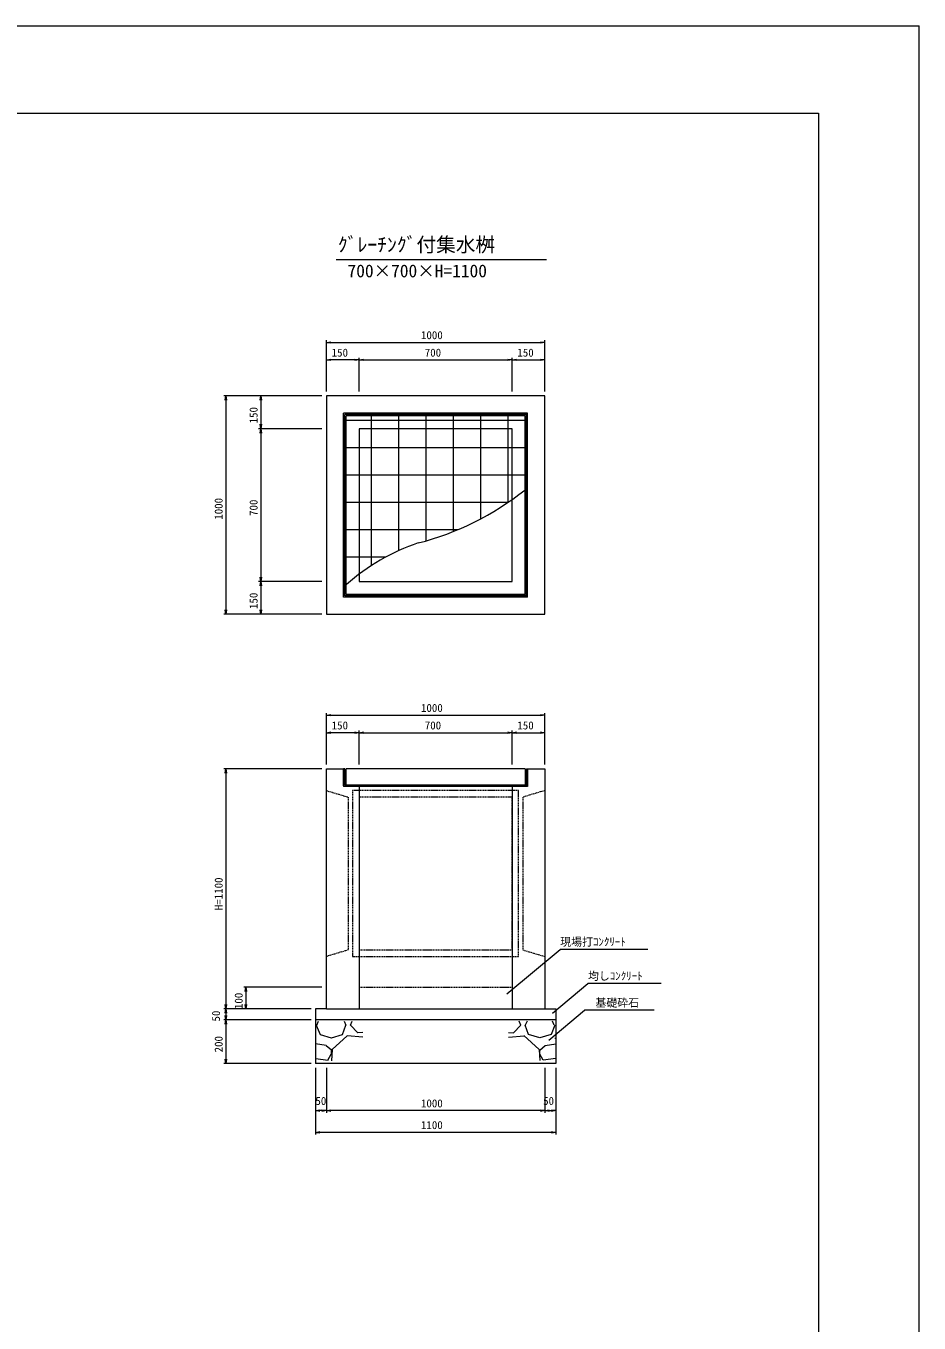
# Model space of a CAD drawing. Units: millimetres on the paper. Extents: x 0 to 841, y 0 to 594.
# Drawn here: x 636.6 to 841, y 297 to 594 of the extents above; entities that cross this region are included whole.
import ezdxf
from ezdxf.enums import TextEntityAlignment as Align

# ---------------------------------------------------------------- set-up
doc = ezdxf.new("R2010")
doc.units = ezdxf.units.MM
doc.linetypes.add('USER1', pattern=[0.375, 0.25, -0.125])
for name, color, linetype, lineweight in [('D-STR-DIM（寸法）', 7, 'Continuous', 18), ('D-STR-HTXT（旗揚げ）', 7, 'Continuous', 18), ('D-STR-STR1（構造物）', 4, 'Continuous', 18), ('D-STR-STRn（構造物）', 7, 'Continuous', 18), ('D-STR（構造物外形線）', 1, 'Continuous', 18), ('D-TTL(外枠）', 2, 'Continuous', 18), ('DEFPOINTS_2', 8, 'Continuous', 18)]:
    doc.layers.add(name, color=color, linetype=linetype, lineweight=lineweight)
doc.layers.add('D-STR-TXT（文字）', color=7, linetype='Continuous')
doc.layers.add('D-TTL-TXT（文字）', color=7, linetype='Continuous')
doc.styles.add('ＭＳ ゴシック', font='')
doc.styles.get('ＭＳ ゴシック').set_extended_font_data('MS Gothic')

msp = doc.modelspace()

# ---------------------------------------------------------------- linework, layer by layer
at = {"layer": 'D-STR-DIM（寸法）'}
for p, q in [((705.34, 510.282), (705.34, 522.032)), ((705.34, 521.532), (706.34, 521.698)), ((706.34, 521.365), (705.34, 521.532)), ((705.34, 521.532), (706.34, 521.532)), ((706.34, 521.532), (754.34, 521.532)), ((754.34, 521.698), (755.34, 521.532)), ((755.34, 521.532), (754.34, 521.365)), ((755.34, 521.532), (754.34, 521.532)), ((755.34, 510.282), (755.34, 522.032)), ((705.34, 510.282), (705.34, 518.032)), ((705.34, 517.532), (706.34, 517.698)), ((706.34, 517.365), (705.34, 517.532)), ((705.34, 517.532), (706.34, 517.532)), ((711.84, 517.532), (706.34, 517.532)), ((711.84, 517.698), (712.84, 517.532)), ((712.84, 517.532), (711.84, 517.365)), ((712.84, 517.532), (711.84, 517.532)), ((712.84, 510.282), (712.84, 518.032)), ((712.84, 510.282), (712.84, 518.032)), ((712.84, 517.532), (713.84, 517.698)), ((713.84, 517.365), (712.84, 517.532)), ((712.84, 517.532), (713.84, 517.532)), ((713.84, 517.532), (746.84, 517.532)), ((746.84, 517.698), (747.84, 517.532)), ((747.84, 517.532), (746.84, 517.365)), ((747.84, 517.532), (746.84, 517.532)), ((747.84, 510.282), (747.84, 518.032)), ((747.84, 510.282), (747.84, 518.032)), ((747.84, 517.532), (748.84, 517.698)), ((748.84, 517.365), (747.84, 517.532)), ((747.84, 517.532), (748.84, 517.532)), ((748.84, 517.532), (754.34, 517.532)), ((754.34, 517.698), (755.34, 517.532)), ((755.34, 517.532), (754.34, 517.365)), ((755.34, 517.532), (754.34, 517.532)), ((755.34, 510.282), (755.34, 518.032)), ((704.34, 509.282), (681.84, 509.282)), ((682.173, 508.282), (682.34, 509.282)), ((682.34, 509.282), (682.506, 508.282)), ((682.34, 509.282), (682.34, 508.282)), ((682.34, 508.282), (682.34, 460.282)), ((704.34, 509.282), (689.84, 509.282)), ((690.173, 508.282), (690.34, 509.282)), ((690.34, 509.282), (690.506, 508.282)), ((690.34, 509.282), (690.34, 508.282)), ((690.34, 508.282), (690.34, 502.782)), ((690.34, 501.782), (690.173, 502.782)), ((690.506, 502.782), (690.34, 501.782)), ((690.34, 501.782), (690.34, 502.782)), ((704.34, 501.782), (689.84, 501.782)), ((704.34, 501.782), (689.84, 501.782)), ((690.173, 500.782), (690.34, 501.782)), ((690.34, 501.782), (690.506, 500.782)), ((690.34, 501.782), (690.34, 500.782)), ((690.34, 500.782), (690.34, 467.782)), ((704.34, 466.782), (689.84, 466.782)), ((704.34, 466.782), (689.84, 466.782)), ((690.34, 466.782), (690.173, 467.782)), ((690.173, 465.782), (690.34, 466.782)), ((690.506, 467.782), (690.34, 466.782)), ((690.34, 466.782), (690.34, 467.782)), ((690.34, 466.782), (690.506, 465.782)), ((690.34, 466.782), (690.34, 465.782)), ((690.34, 465.782), (690.34, 460.282)), ((704.34, 459.282), (681.84, 459.282)), ((682.34, 459.282), (682.173, 460.282)), ((682.506, 460.282), (682.34, 459.282)), ((682.34, 459.282), (682.34, 460.282)), ((704.34, 459.282), (689.84, 459.282)), ((690.34, 459.282), (690.173, 460.282)), ((690.506, 460.282), (690.34, 459.282)), ((690.34, 459.282), (690.34, 460.282)), ((705.34, 424.928), (705.34, 436.678)), ((755.34, 424.928), (755.34, 436.678)), ((705.34, 436.178), (706.34, 436.344)), ((706.34, 436.011), (705.34, 436.178)), ((705.34, 436.178), (706.34, 436.178)), ((706.34, 436.178), (754.34, 436.178)), ((754.34, 436.344), (755.34, 436.178)), ((755.34, 436.178), (754.34, 436.011)), ((755.34, 436.178), (754.34, 436.178)), ((705.34, 424.928), (705.34, 432.678)), ((705.34, 432.178), (706.34, 432.344)), ((706.34, 432.011), (705.34, 432.178)), ((705.34, 432.178), (706.34, 432.178)), ((711.84, 432.178), (706.34, 432.178)), ((711.84, 432.344), (712.84, 432.178)), ((712.84, 432.178), (711.84, 432.011)), ((712.84, 432.178), (711.84, 432.178)), ((712.84, 424.928), (712.84, 432.678)), ((712.84, 424.928), (712.84, 432.678)), ((712.84, 432.178), (713.84, 432.344)), ((713.84, 432.011), (712.84, 432.178)), ((712.84, 432.178), (713.84, 432.178)), ((713.84, 432.178), (746.84, 432.178)), ((746.84, 432.344), (747.84, 432.178)), ((747.84, 432.178), (746.84, 432.011)), ((747.84, 432.178), (746.84, 432.178)), ((747.84, 424.928), (747.84, 432.678)), ((747.84, 424.928), (747.84, 432.678)), ((747.84, 432.178), (748.84, 432.344)), ((748.84, 432.011), (747.84, 432.178)), ((747.84, 432.178), (748.84, 432.178)), ((748.84, 432.178), (754.34, 432.178)), ((754.34, 432.344), (755.34, 432.178)), ((755.34, 432.178), (754.34, 432.011)), ((755.34, 432.178), (754.34, 432.178)), ((755.34, 424.928), (755.34, 432.678)), ((704.34, 423.928), (681.84, 423.928)), ((682.173, 422.928), (682.34, 423.928)), ((682.34, 423.928), (682.506, 422.928)), ((682.34, 423.928), (682.34, 422.928)), ((682.34, 422.928), (682.34, 369.928)), ((704.34, 373.928), (686.426, 373.928)), ((686.76, 372.928), (686.926, 373.928)), ((686.926, 373.928), (687.093, 372.928)), ((686.926, 373.928), (686.926, 372.928)), ((686.926, 372.928), (686.926, 369.928)), ((701.84, 368.928), (681.84, 368.928)), ((699.34, 368.928), (681.84, 368.928)), ((682.34, 368.928), (682.173, 369.928)), ((682.173, 367.928), (682.34, 368.928)), ((682.506, 369.928), (682.34, 368.928)), ((682.34, 368.928), (682.34, 369.928)), ((682.34, 368.928), (682.506, 367.928)), ((682.34, 368.928), (682.34, 367.928)), ((701.84, 368.928), (686.426, 368.928)), ((686.926, 368.928), (686.76, 369.928)), ((687.093, 369.928), (686.926, 368.928)), ((686.926, 368.928), (686.926, 369.928)), ((701.84, 366.428), (681.84, 366.428)), ((701.84, 366.428), (681.84, 366.428)), ((682.34, 366.428), (682.173, 367.428)), ((682.173, 365.428), (682.34, 366.428)), ((682.34, 367.928), (682.34, 367.428)), ((682.506, 367.428), (682.34, 366.428)), ((682.34, 366.428), (682.34, 367.428)), ((682.34, 366.428), (682.506, 365.428)), ((682.34, 366.428), (682.34, 365.428)), ((682.34, 365.428), (682.34, 357.428)), ((701.84, 356.428), (681.84, 356.428)), ((682.34, 356.428), (682.173, 357.428)), ((682.506, 357.428), (682.34, 356.428)), ((682.34, 356.428), (682.34, 357.428)), ((702.84, 355.428), (702.84, 345.135)), ((702.84, 355.428), (702.84, 340.167)), ((705.34, 355.428), (705.34, 345.135)), ((705.34, 355.428), (705.34, 345.135)), ((755.34, 355.428), (755.34, 345.135)), ((755.34, 355.428), (755.34, 345.135)), ((757.84, 355.428), (757.84, 340.167)), ((757.84, 355.428), (757.84, 345.135)), ((702.84, 345.635), (703.84, 345.801)), ((703.84, 345.468), (702.84, 345.635)), ((702.84, 345.635), (703.84, 345.635)), ((704.34, 345.635), (703.84, 345.635)), ((704.34, 345.801), (705.34, 345.635)), ((705.34, 345.635), (704.34, 345.468)), ((705.34, 345.635), (704.34, 345.635)), ((705.34, 345.635), (706.34, 345.801)), ((706.34, 345.468), (705.34, 345.635)), ((705.34, 345.635), (706.34, 345.635)), ((754.34, 345.635), (706.34, 345.635)), ((754.34, 345.801), (755.34, 345.635)), ((755.34, 345.635), (754.34, 345.468)), ((755.34, 345.635), (754.34, 345.635)), ((755.34, 345.635), (756.34, 345.801)), ((756.34, 345.468), (755.34, 345.635)), ((755.34, 345.635), (756.34, 345.635)), ((756.34, 345.635), (756.84, 345.635)), ((756.84, 345.801), (757.84, 345.635)), ((757.84, 345.635), (756.84, 345.468)), ((757.84, 345.635), (756.84, 345.635)), ((702.84, 340.667), (703.84, 340.833)), ((703.84, 340.5), (702.84, 340.667)), ((702.84, 340.667), (703.84, 340.667)), ((756.84, 340.667), (703.84, 340.667)), ((756.84, 340.833), (757.84, 340.667)), ((757.84, 340.667), (756.84, 340.5)), ((757.84, 340.667), (756.84, 340.667))]:
    msp.add_line(p, q, dxfattribs=at)
at = {"layer": 'D-STR-HTXT（旗揚げ）'}
for p, q in [((707.612, 540.543), (755.72, 540.543)), ((746.677, 372.353), (758.862, 382.568)), ((778.897, 382.568), (758.862, 382.568)), ((757.096, 367.929), (765.219, 374.739)), ((781.986, 374.739), (765.219, 374.739)), ((756.299, 361.802), (764.422, 368.612)), ((780.396, 368.612), (764.422, 368.612))]:
    msp.add_line(p, q, dxfattribs=at)
at = {"layer": 'D-STR-STR1（構造物）'}
for p, q in [((709.265, 463.207), (709.265, 505.357)), ((751.415, 505.357), (709.265, 505.357)), ((709.565, 463.507), (709.565, 505.057)), ((751.115, 505.057), (709.565, 505.057)), ((751.115, 463.507), (751.115, 505.057)), ((751.415, 463.207), (751.415, 505.357)), ((709.865, 463.807), (709.865, 504.757)), ((750.815, 504.757), (709.865, 504.757)), ((750.74, 503.628), (709.94, 503.628)), ((715.674, 501.782), (715.674, 504.682)), ((721.924, 501.782), (721.924, 504.682)), ((728.174, 501.782), (728.174, 504.682)), ((734.424, 501.782), (734.424, 504.682)), ((740.674, 501.782), (740.674, 504.682)), ((746.924, 501.782), (746.924, 504.682)), ((750.815, 463.807), (750.815, 504.757)), ((715.674, 470.452), (715.674, 501.782)), ((721.924, 473.86), (721.924, 501.782)), ((728.174, 476.109), (728.174, 501.782)), ((734.424, 478.254), (734.424, 501.782)), ((740.674, 481.153), (740.674, 501.782)), ((746.924, 484.926), (746.924, 501.782)), ((712.84, 497.378), (709.94, 497.378)), ((747.84, 497.378), (712.84, 497.378)), ((750.74, 497.378), (747.84, 497.378)), ((712.84, 491.128), (709.94, 491.128)), ((747.84, 491.128), (712.84, 491.128)), ((750.74, 491.128), (747.84, 491.128)), ((712.84, 484.878), (709.94, 484.878)), ((746.854, 484.878), (712.84, 484.878)), ((712.84, 478.628), (709.94, 478.628)), ((735.335, 478.628), (712.84, 478.628)), ((712.84, 472.378), (709.94, 472.378)), ((718.935, 472.378), (712.84, 472.378)), ((751.115, 463.507), (709.565, 463.507)), ((750.815, 463.807), (709.865, 463.807)), ((709.94, 466.128), (709.94, 466.128)), ((751.415, 463.207), (709.265, 463.207)), ((709.265, 423.928), (709.265, 419.878)), ((709.565, 423.928), (709.265, 423.928)), ((709.265, 420.028), (709.265, 423.928)), ((709.565, 420.178), (709.565, 423.928)), ((750.815, 423.928), (709.865, 423.928)), ((709.865, 420.178), (709.865, 423.928)), ((750.815, 423.928), (750.815, 420.178)), ((751.115, 423.928), (751.415, 423.928)), ((751.115, 420.178), (751.115, 423.928)), ((751.415, 423.928), (751.415, 419.878)), ((751.415, 420.028), (751.415, 423.928)), ((751.415, 419.878), (709.265, 419.878)), ((751.115, 420.178), (709.565, 420.178))]:
    msp.add_line(p, q, dxfattribs=at)
at = {"layer": 'D-STR-STR1（構造物）', "color": 7, "linetype": 'USER1'}
msp.add_line((712.84, 373.928), (747.84, 373.928), dxfattribs=at)
at = {"layer": 'D-STR-STR1（構造物）'}
for centre, radius, start, end in [((710.166, 538.753), 65.181, 284.38345, 308.4971), ((742.047, 429.517), 48.695, 108.79618, 131.25146)]:
    msp.add_arc(centre, radius, start, end, dxfattribs=at)
at = {"layer": 'D-STR-STRn（構造物）'}
for p, q in [((702.84, 368.928), (702.84, 363.928)), ((705.34, 368.928), (702.84, 368.928)), ((702.84, 368.928), (702.84, 356.428)), ((755.34, 368.928), (757.84, 368.928)), ((755.34, 368.928), (757.84, 368.928)), ((757.84, 368.928), (757.84, 363.928)), ((757.84, 368.928), (757.84, 356.428)), ((757.84, 366.428), (702.84, 366.428)), ((703.173, 365.216), (703.572, 366.147)), ((709.384, 366.147), (709.815, 365.214)), ((710.87, 365.21), (711.221, 366.147)), ((749.829, 365.213), (749.479, 366.148)), ((751.311, 366.148), (750.881, 365.217)), ((757.507, 365.219), (757.109, 366.148)), ((703.008, 365.214), (703.915, 363.097)), ((703.904, 363.083), (706.474, 362.327)), ((706.502, 362.326), (709.071, 363.082)), ((710.128, 362.796), (706.652, 359.621)), ((709.063, 363.086), (709.818, 365.203)), ((713.697, 362.473), (710.119, 362.772)), ((712.533, 363.423), (710.87, 365.237)), ((713.697, 363.519), (712.516, 363.416)), ((747.009, 363.526), (748.187, 363.424)), ((747.009, 362.483), (750.578, 362.781)), ((748.17, 363.431), (749.829, 365.24)), ((750.569, 362.805), (754.037, 359.638)), ((751.632, 363.095), (750.878, 365.206)), ((754.187, 362.336), (751.623, 363.09)), ((756.777, 363.091), (754.214, 362.337)), ((757.671, 365.217), (756.767, 363.106)), ((703.013, 362.189), (702.84, 362.247)), ((702.84, 362.1), (702.995, 362.193)), ((705.298, 360.539), (702.84, 360.908)), ((706.503, 359.45), (705.294, 360.508)), ((706.487, 358.562), (706.487, 359.469)), ((706.642, 359.616), (706.521, 357.077)), ((754.047, 359.633), (754.167, 357.1)), ((754.185, 359.468), (755.391, 360.523)), ((754.201, 358.582), (754.201, 359.487)), ((755.387, 360.554), (757.84, 360.921)), ((757.667, 362.2), (757.84, 362.258)), ((757.84, 362.111), (757.684, 362.204)), ((702.84, 357.543), (705.736, 357.195)), ((757.84, 356.428), (702.84, 356.428)), ((705.712, 357.195), (706.468, 358.556)), ((754.974, 357.219), (754.22, 358.576)), ((757.84, 357.565), (754.95, 357.218))]:
    msp.add_line(p, q, dxfattribs=at)
at = {"layer": 'D-STR（構造物外形線）'}
for p, q in [((755.34, 509.282), (705.34, 509.282)), ((705.34, 509.282), (705.34, 459.282)), ((755.34, 459.282), (755.34, 509.282)), ((747.84, 501.782), (712.84, 501.782)), ((712.84, 501.782), (712.84, 466.782)), ((747.84, 466.782), (747.84, 501.782)), ((712.84, 466.782), (747.84, 466.782)), ((705.34, 459.282), (755.34, 459.282)), ((705.34, 368.928), (705.34, 423.928)), ((705.34, 423.928), (709.265, 423.928)), ((709.265, 420.178), (709.265, 423.928)), ((709.565, 423.928), (709.565, 420.178)), ((751.115, 423.928), (751.115, 420.178)), ((751.415, 423.928), (755.34, 423.928)), ((751.415, 423.928), (751.415, 420.178)), ((755.34, 423.928), (755.34, 368.928)), ((712.84, 420.178), (712.84, 368.928)), ((747.84, 420.178), (747.84, 368.928)), ((705.34, 368.928), (755.34, 368.928))]:
    msp.add_line(p, q, dxfattribs=at)
at = {"layer": 'D-STR（構造物外形線）', "linetype": 'USER1'}
for p, q in [((705.34, 418.928), (710.34, 417.428)), ((711.34, 418.928), (711.34, 380.928)), ((749.34, 418.928), (711.34, 418.928)), ((749.34, 380.928), (749.34, 418.928)), ((755.34, 418.928), (750.34, 417.428)), ((710.34, 417.428), (710.34, 382.428)), ((712.84, 417.428), (712.84, 382.428)), ((747.84, 417.428), (712.84, 417.428)), ((747.84, 382.428), (747.84, 417.428)), ((750.34, 417.428), (750.34, 382.428)), ((710.34, 382.428), (705.34, 380.928)), ((711.34, 380.928), (749.34, 380.928)), ((712.84, 382.428), (747.84, 382.428)), ((750.34, 382.428), (755.34, 380.928))]:
    msp.add_line(p, q, dxfattribs=at)
at = {"layer": 'D-TTL(外枠）'}
for p, q in [((23, 574), (818, 574)), ((818, 574), (818, 20))]:
    msp.add_line(p, q, dxfattribs=at)
at = {"layer": 'DEFPOINTS_2'}
for p in [(0, 594), (841, 0)]:
    msp.add_line(p, (841, 594), dxfattribs=at)

# ---------------------------------------------------------------- texts
at = {"layer": 'D-STR-DIM（寸法）', "style": 'ＭＳ ゴシック'}
for s, p in [('1000', (726.996, 521.732)), ('150', (706.558, 517.732)), ('700', (727.865, 517.732)), ('150', (749.058, 517.732)), ('1000', (726.996, 436.378)), ('150', (706.558, 432.378)), ('700', (727.865, 432.378)), ('150', (749.058, 432.378)), ('50', (702.834, 346.394)), ('1000', (726.996, 345.835)), ('50', (754.959, 346.394)), ('1100', (726.996, 340.867))]:
    msp.add_text(s, height=1.833, dxfattribs=at).set_placement(p, align=Align.BOTTOM_LEFT)
for s, p in [('150', (690.14, 503)), ('1000', (682.14, 480.938)), ('700', (690.14, 481.807)), ('150', (690.14, 460.5)), ('H=1100', (682.14, 391.542)), ('100', (686.726, 368.896)), ('50', (681.54, 366.047)), ('200', (682.14, 358.978))]:
    msp.add_text(s, height=1.833, rotation=90, dxfattribs=at).set_placement(p, align=Align.BOTTOM_LEFT)
at = {"layer": 'D-STR-TXT（文字）', "style": 'ＭＳ ゴシック'}
for s, p in [('現場打ｺﾝｸﾘｰﾄ', (758.862, 382.821)), ('均しｺﾝｸﾘｰﾄ', (765.219, 374.991)), ('基礎砕石', (766.922, 368.864))]:
    msp.add_text(s, height=1.833, dxfattribs=at).set_placement(p, align=Align.BOTTOM_LEFT)
at = {"layer": 'D-TTL-TXT（文字）', "style": 'ＭＳ ゴシック'}
for s, height, p in [('ｸﾞﾚｰﾁﾝｸﾞ付集水桝', 3.299, (707.962, 541.287)), ('700×700×H=1100', 2.933, (710.177, 535.564))]:
    msp.add_text(s, height=height, dxfattribs=at).set_placement(p, align=Align.BOTTOM_LEFT)

doc.saveas('drawing.dxf')
